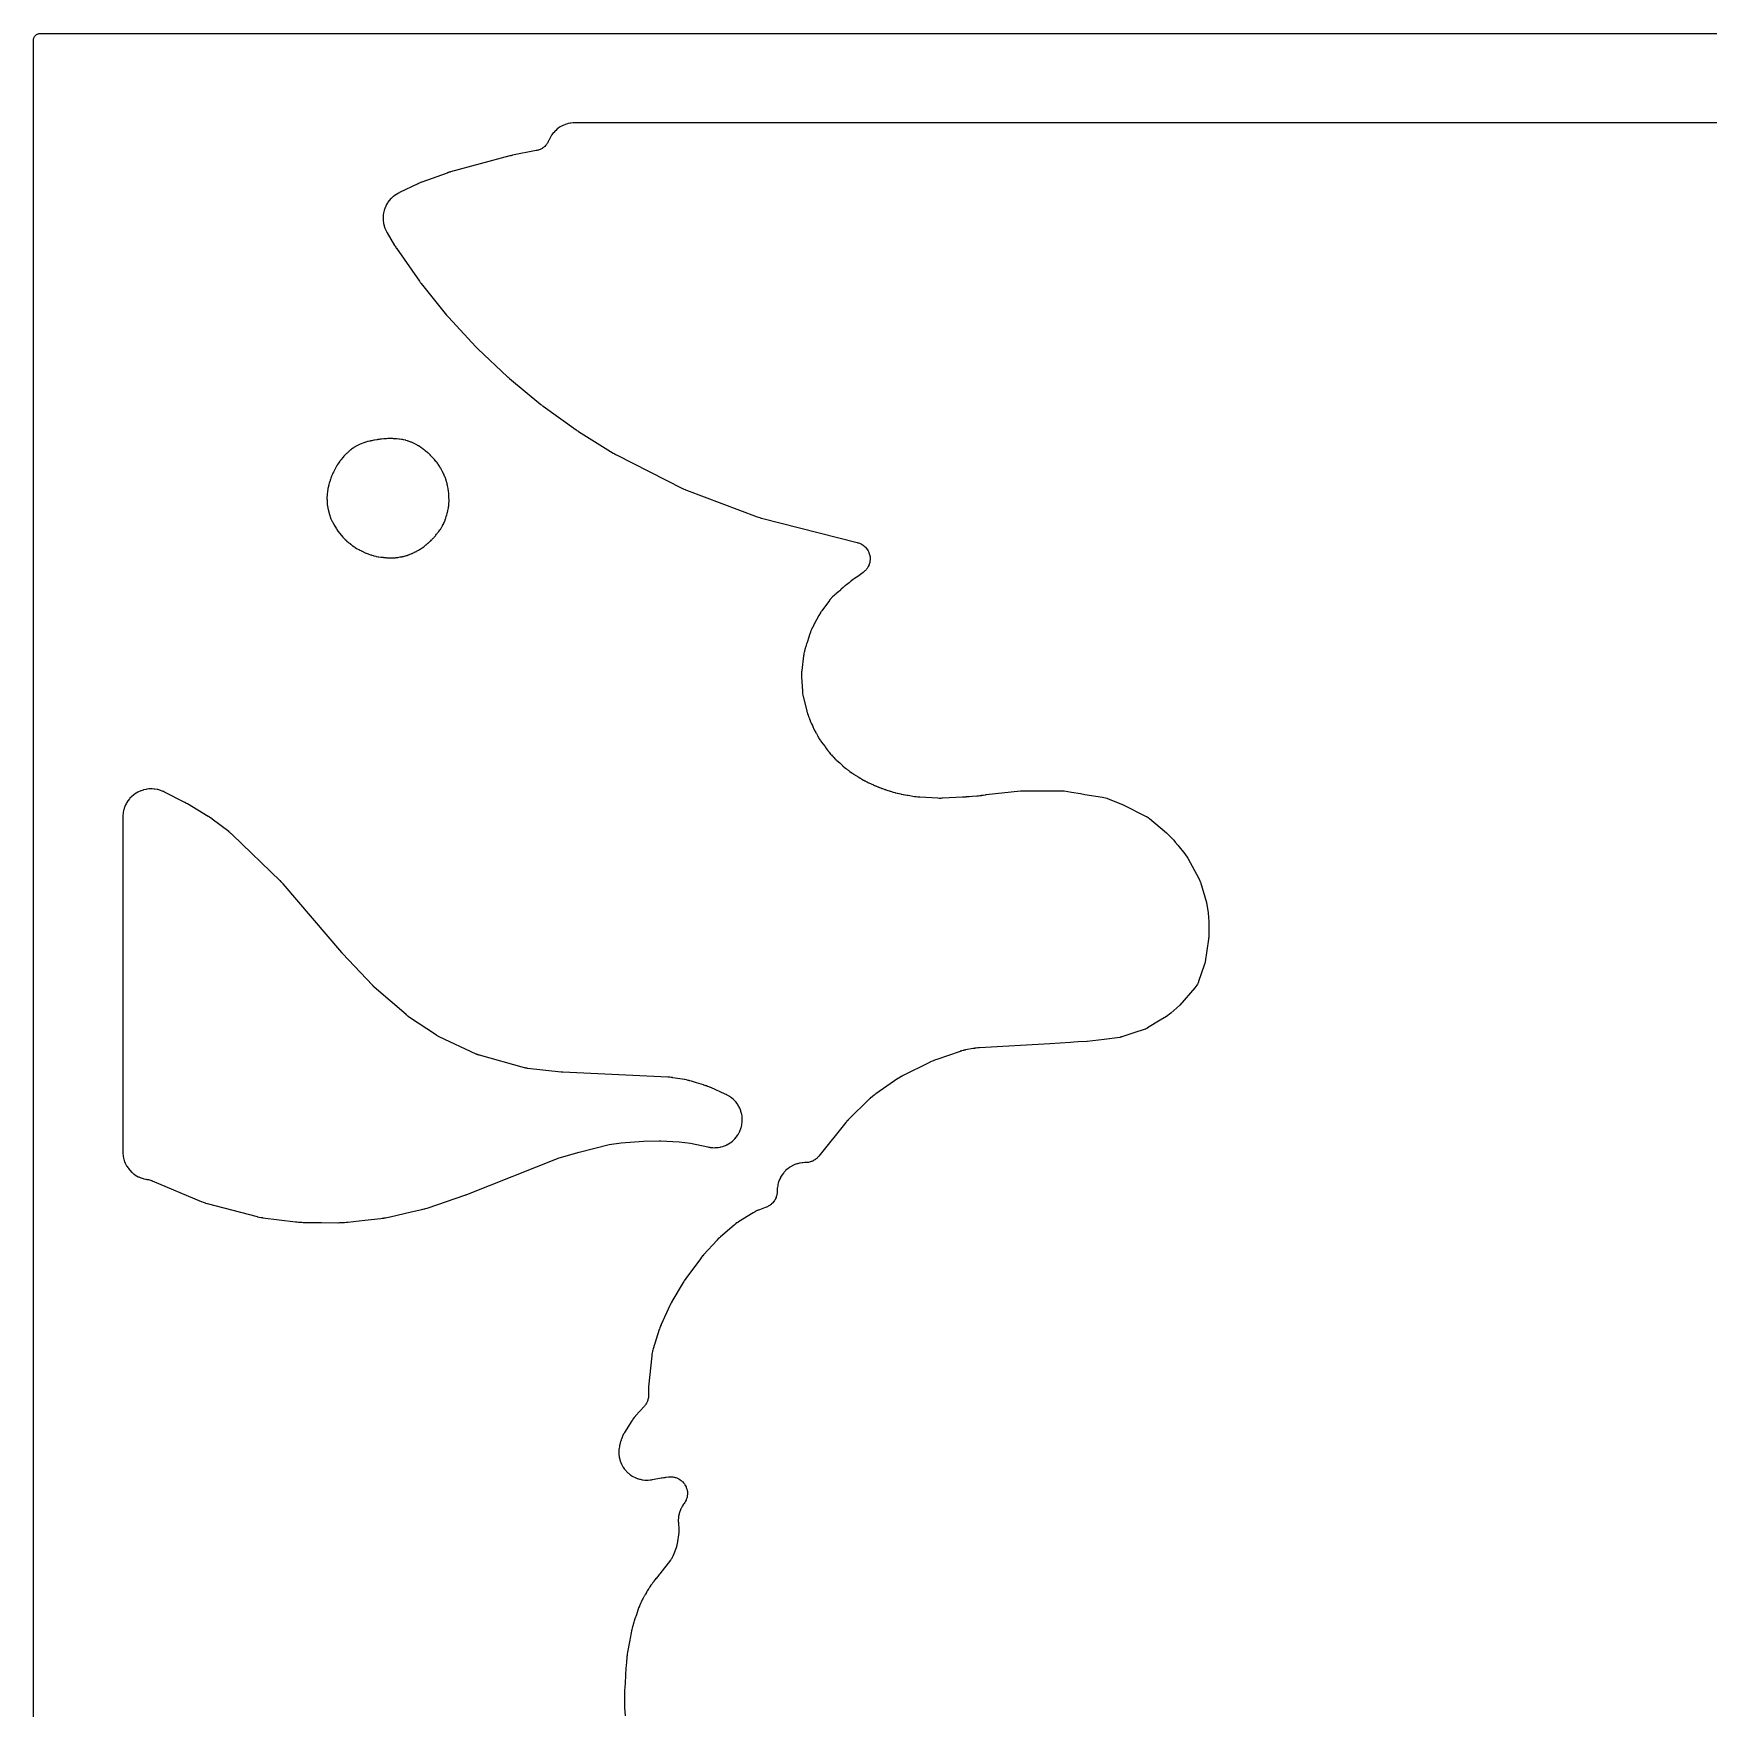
# Model space of a CAD drawing. Header units: millimetres. Extents: x 0 to 300, y 0 to 300.
# Drawn here: x -0.1 to 150, y 150 to 300.1 of the extents above; entities that cross this region are included whole.
import ezdxf

# ---------------------------------------------------------------- set-up
doc = ezdxf.new("R2010")
doc.units = ezdxf.units.MM
doc.layers.add('CUT', color=7, linetype='CONTINUOUS')

msp = doc.modelspace()

# ---------------------------------------------------------------- linework, layer by layer
at = {"layer": 'CUT'}
for points in [[(-0.0625, 1.4375), (-0.0625, 298.5625), (-0.0625, 299.4478), (-0.0589, 299.5212), (-0.0503, 299.5794), (-0.036, 299.6365), (-0.0162, 299.6918), (0.009, 299.745), (0.0392, 299.7954), (0.0743, 299.8427), (0.1137, 299.8863), (0.1573, 299.9257), (0.2046, 299.9608), (0.255, 299.991), (0.3082, 300.0162), (0.3635, 300.036), (0.4206, 300.0503), (0.4788, 300.0589), (0.5522, 300.0625), (1.4375, 300.0625), (2.5582, 300.0625), (141.9381, 300.0625), (154.5924, 300.0625)], [(161.9906, 292.0625), (77.2048, 292.0625), (77.1853, 292.0625), (48.4934, 292.0625), (48.4781, 292.0623), (48.3785, 292.0598), (48.3632, 292.0592), (48.3035, 292.0561), (48.2729, 292.0538), (48.0775, 292.0337), (48.017, 292.0244), (47.8273, 291.9851), (47.768, 291.9696), (47.5833, 291.9111), (47.5259, 291.8897), (47.3482, 291.8127), (47.2932, 291.7855), (47.1243, 291.6908), (47.0724, 291.6581), (46.914, 291.5467), (46.8657, 291.5089), (46.7195, 291.3819), (46.6753, 291.3394), (46.5428, 291.1981), (46.5032, 291.1513), (46.3858, 290.9972), (46.3512, 290.9466), (46.2501, 290.7814), (46.2209, 290.7276), (46.136, 290.5504), (46.1235, 290.5225), (46.1088, 290.4873), (46.0908, 290.447), (46.056, 290.3741), (46.0142, 290.2965), (45.9839, 290.2462), (45.9347, 290.173), (45.8996, 290.126), (45.8435, 290.0579), (45.804, 290.0145), (45.7415, 289.9524), (45.6979, 289.913), (45.6296, 289.8573), (45.5824, 289.8224), (45.5089, 289.7736), (45.4585, 289.7435), (45.3807, 289.7021), (45.3276, 289.6771), (45.246, 289.6435), (45.1907, 289.6238), (45.1063, 289.5984), (45.0279, 289.5789), (44.9849, 289.5693), (42.8603, 289.1502), (42.8508, 289.1482), (42.7846, 289.134), (42.7744, 289.1318), (42.6923, 289.1127), (42.6824, 289.1103), (42.6177, 289.0941), (42.6072, 289.0913), (37.2899, 287.6563), (37.2778, 287.6529), (37.1998, 287.6301), (37.1878, 287.6264), (37.0905, 287.5958), (37.0786, 287.5919), (37.0016, 287.5658), (36.9898, 287.5617), (34.7249, 286.7427), (34.711, 286.7374), (34.6207, 286.7022), (34.6069, 286.6966), (34.4948, 286.6497), (34.4811, 286.6437), (34.3927, 286.6041), (34.3792, 286.5978), (32.7305, 285.8088), (32.7304, 285.8088), (32.7173, 285.8023), (32.6327, 285.7593), (32.6198, 285.7525), (32.5696, 285.7255), (32.5443, 285.711), (32.3842, 285.6142), (32.3358, 285.5816), (32.1879, 285.4713), (32.1429, 285.4342), (32.0064, 285.31), (31.9652, 285.2687), (31.8415, 285.1318), (31.8045, 285.0867), (31.6946, 284.9385), (31.6621, 284.89), (31.5672, 284.7318), (31.5396, 284.6803), (31.4605, 284.5137), (31.438, 284.4598), (31.3755, 284.2862), (31.3584, 284.2304), (31.3129, 284.0516), (31.3013, 283.9944), (31.2735, 283.812), (31.2675, 283.754), (31.2576, 283.5697), (31.2572, 283.5114), (31.2652, 283.327), (31.2706, 283.2689), (31.2964, 283.0862), (31.3074, 283.0289), (31.3508, 282.8496), (31.3673, 282.7936), (31.428, 282.6194), (31.4499, 282.5653), (31.5282, 282.3954), (31.5411, 282.3692), (31.5675, 282.3187), (31.5744, 282.3058), (31.6203, 282.2228), (31.6275, 282.2102), (32.2871, 281.0837), (32.2933, 281.0734), (32.3341, 281.0068), (32.3405, 280.9966), (32.3934, 280.914), (32.4, 280.904), (32.4434, 280.8391), (32.4502, 280.8291), (32.4503, 280.8291), (34.5184, 277.869), (34.524, 277.8611), (34.5634, 277.8066), (34.5695, 277.7983), (34.6197, 277.7313), (34.6259, 277.7232), (34.6665, 277.6709), (34.6732, 277.6624), (36.9479, 274.8392), (36.954, 274.8318), (36.9969, 274.7803), (37.0035, 274.7724), (37.0581, 274.7091), (37.0648, 274.7015), (37.1087, 274.6522), (37.116, 274.6442), (39.5735, 271.9873), (39.5801, 271.9803), (39.6261, 271.9322), (39.6332, 271.9248), (39.6916, 271.8657), (39.6987, 271.8586), (39.7456, 271.8127), (39.7534, 271.8053), (42.3885, 269.3179), (42.3955, 269.3115), (42.4442, 269.2669), (42.4518, 269.2601), (42.5135, 269.2056), (42.521, 269.1991), (42.5704, 269.1568), (42.5786, 269.15), (45.3863, 266.8358), (45.3936, 266.8299), (45.4446, 266.7892), (45.4525, 266.783), (45.5169, 266.7333), (45.5248, 266.7273), (45.5763, 266.6889), (45.5848, 266.6827), (48.56, 264.5457), (48.5675, 264.5403), (48.6203, 264.5036), (48.6285, 264.498), (48.6952, 264.4533), (48.7033, 264.448), (48.7565, 264.4135), (48.7653, 264.4079), (51.8659, 262.4752), (51.8773, 262.4683), (51.9514, 262.4244), (51.9629, 262.4178), (52.0571, 262.3646), (52.0688, 262.3583), (52.1448, 262.3176), (52.1565, 262.3115), (58.0742, 259.3132), (58.0889, 259.306), (58.1852, 259.2605), (58.2002, 259.2537), (58.3226, 259.1998), (58.3377, 259.1934), (58.4363, 259.1532), (58.4516, 259.1473), (64.7625, 256.7743), (64.7779, 256.7687), (64.8787, 256.7339), (64.8942, 256.7288), (65.0218, 256.6886), (65.0375, 256.6839), (65.14, 256.6547), (65.1559, 256.6504), (73.7416, 254.4551), (73.7841, 254.4431), (73.8614, 254.4193), (73.9444, 254.3891), (73.9987, 254.3664), (74.0783, 254.3282), (74.13, 254.3002), (74.2055, 254.2544), (74.2543, 254.2215), (74.325, 254.1686), (74.3702, 254.1311), (74.4354, 254.0714), (74.4767, 254.0296), (74.5357, 253.9639), (74.5728, 253.9183), (74.6251, 253.8471), (74.6575, 253.798), (74.7025, 253.722), (74.73, 253.67), (74.7673, 253.59), (74.7895, 253.5356), (74.8189, 253.4523), (74.8357, 253.3959), (74.8567, 253.3101), (74.8679, 253.2524), (74.8804, 253.165), (74.8859, 253.1064), (74.8897, 253.0182), (74.8894, 252.9594), (74.8847, 252.8712), (74.8786, 252.8127), (74.8652, 252.7254), (74.8534, 252.6678), (74.8315, 252.5823), (74.8142, 252.5261), (74.784, 252.4431), (74.7612, 252.3889), (74.7231, 252.3092), (74.6951, 252.2575), (74.6493, 252.182), (74.6164, 252.1333), (74.5634, 252.0626), (74.5258, 252.0174), (74.4662, 251.9522), (74.4244, 251.9109), (74.3587, 251.8519), (74.2958, 251.8009), (74.2609, 251.7739), (73.7871, 251.4263), (73.485, 251.2254), (73.4702, 251.2153), (73.3756, 251.1482), (73.3611, 251.1376), (73.2449, 251.0499), (73.2308, 251.039), (73.1402, 250.9663), (73.1265, 250.9549), (73.015, 250.8599), (72.7743, 250.6833), (72.7638, 250.6755), (72.6964, 250.6237), (72.6861, 250.6157), (72.6463, 250.5837), (72.6263, 250.5669), (72.4986, 250.4549), (72.4794, 250.4372), (72.4589, 250.4176), (72.4443, 250.405), (72.3, 250.2736), (72.2782, 250.2528), (72.2369, 250.2112), (72.2264, 250.2004), (72.1644, 250.1348), (72.0943, 250.075), (72.0861, 250.068), (72.0526, 250.0383), (71.8165, 249.8559), (71.8056, 249.8472), (71.7352, 249.7902), (71.7245, 249.7813), (71.683, 249.7461), (71.6622, 249.7275), (71.5315, 249.6057), (71.4926, 249.5658), (71.3739, 249.4324), (71.3558, 249.4111), (71.3216, 249.3688), (71.3129, 249.3579), (71.2576, 249.2862), (71.2492, 249.2751), (70.5698, 248.3515), (70.5628, 248.3417), (70.5175, 248.2775), (70.5106, 248.2676), (70.4842, 248.2284), (70.4711, 248.2081), (70.3885, 248.0745), (70.3762, 248.0537), (70.353, 248.0125), (70.3471, 248.0019), (70.3099, 247.9327), (70.3043, 247.922), (70.0977, 247.5184), (69.9464, 247.2735), (69.9382, 247.26), (69.8865, 247.1712), (69.8788, 247.1574), (69.8491, 247.1033), (69.8347, 247.0752), (69.7457, 246.8901), (69.7327, 246.8613), (69.7264, 246.846), (69.7089, 246.8134), (69.7018, 246.7998), (69.6749, 246.7463), (69.6618, 246.7185), (69.5813, 246.536), (69.5696, 246.5076), (69.5483, 246.4515), (69.543, 246.4371), (69.5099, 246.343), (69.505, 246.3284), (69.4749, 246.2355), (69.4738, 246.2325), (69.4696, 246.2202), (69.4678, 246.2149), (69.4588, 246.1887), (69.4513, 246.1653), (69.4504, 246.1624), (69.4429, 246.1398), (69.4389, 246.1274), (69.4174, 246.0577), (69.2115, 245.4211), (69.2024, 245.3957), (69.1969, 245.3796), (69.1627, 245.2744), (69.1576, 245.2581), (69.1466, 245.2207), (69.1292, 245.1667), (69.1248, 245.1526), (69.0975, 245.0607), (69.0935, 245.0465), (69.0785, 244.9908), (69.0715, 244.9621), (69.0525, 244.875), (69.0415, 244.8392), (69.0377, 244.8264), (69.014, 244.7431), (69.0105, 244.7302), (68.9974, 244.6798), (68.9912, 244.6539), (68.9551, 244.4846), (68.9501, 244.4584), (68.9415, 244.4071), (68.9394, 244.3939), (68.927, 244.3082), (68.9253, 244.295), (68.7654, 242.9866), (68.7639, 242.973), (68.7552, 242.8848), (68.754, 242.8713), (68.7499, 242.8181), (68.7485, 242.7909), (68.7431, 242.6138), (68.7428, 242.5866), (68.7436, 242.5333), (68.744, 242.5197), (68.7473, 242.4311), (68.748, 242.4175), (68.8246, 241.1468), (68.8256, 241.1331), (68.8331, 241.0437), (68.8344, 241.0299), (68.8401, 240.9763), (68.8437, 240.949), (68.8709, 240.7717), (68.8757, 240.7445), (68.8863, 240.6917), (68.8892, 240.6782), (68.9089, 240.5907), (68.9121, 240.5772), (69.2186, 239.3476), (69.2221, 239.3341), (69.2461, 239.2465), (69.25, 239.2331), (69.2656, 239.1808), (69.2742, 239.1542), (69.3343, 238.983), (69.3442, 238.9568), (69.3646, 238.9062), (69.37, 238.8933), (69.406, 238.81), (69.4117, 238.7972), (69.4322, 238.7526), (69.451, 238.6895), (69.4555, 238.675), (69.4739, 238.6188), (69.484, 238.5902), (69.5545, 238.4063), (69.5661, 238.3783), (69.59, 238.3242), (69.5963, 238.3104), (69.6384, 238.2213), (69.6451, 238.2077), (69.7157, 238.0677), (69.7357, 238.0264), (69.7485, 238.0015), (69.757, 237.9858), (69.7661, 237.9678), (69.7936, 237.8952), (69.7982, 237.8836), (69.8163, 237.8387), (69.8261, 237.8158), (69.8917, 237.6708), (69.914, 237.6265), (69.9914, 237.4874), (70.0039, 237.466), (70.0293, 237.4246), (70.0359, 237.4141), (70.0794, 237.3462), (70.0802, 237.345), (70.204, 237.0994), (70.211, 237.086), (70.2574, 236.9995), (70.2647, 236.9863), (70.2938, 236.935), (70.3094, 236.9092), (70.415, 236.7437), (70.4318, 236.7187), (70.466, 236.6706), (70.4749, 236.6584), (70.5338, 236.5799), (70.543, 236.5679), (70.8279, 236.2072), (70.853, 236.1658), (70.8603, 236.154), (70.9085, 236.0784), (70.916, 236.0668), (70.946, 236.022), (70.9619, 235.9994), (71.067, 235.8571), (71.1018, 235.8142), (71.1304, 235.7822), (71.1453, 235.7612), (71.1548, 235.7482), (71.1924, 235.6981), (71.2124, 235.6729), (71.3464, 235.513), (71.3677, 235.489), (71.4105, 235.4432), (71.4216, 235.4316), (71.4948, 235.3572), (71.5063, 235.346), (71.5178, 235.3349), (71.5651, 235.2779), (71.5746, 235.2667), (71.6123, 235.2235), (71.6322, 235.2018), (71.7645, 235.0643), (71.7854, 235.0437), (71.8272, 235.0044), (71.838, 234.9944), (71.9091, 234.9307), (71.9201, 234.921), (72.1656, 234.7116), (72.4165, 234.4701), (72.4262, 234.4611), (72.4894, 234.4028), (72.4992, 234.394), (72.538, 234.3598), (72.5582, 234.3428), (72.6921, 234.235), (72.713, 234.2189), (72.7546, 234.1883), (72.7654, 234.1806), (72.8357, 234.1312), (72.8467, 234.1237), (72.8827, 234.0996), (72.9345, 234.0554), (72.9437, 234.0477), (73.004, 233.9983), (73.0134, 233.9908), (73.0502, 233.9618), (73.0694, 233.9473), (73.1957, 233.8559), (73.2154, 233.8423), (73.2545, 233.8163), (73.2646, 233.8098), (73.3304, 233.7679), (73.3406, 233.7616), (73.3732, 233.7417), (73.4004, 233.7243), (73.4134, 233.7161), (73.8698, 233.439), (74.0037, 233.3494), (74.0143, 233.3425), (74.0836, 233.2982), (74.0943, 233.2915), (74.1366, 233.2657), (74.1584, 233.253), (74.3023, 233.1734), (74.3247, 233.1616), (74.3429, 233.1525), (74.3888, 233.1257), (74.3986, 233.1202), (74.4418, 233.096), (74.4629, 233.0848), (74.5955, 233.0174), (74.6162, 233.0074), (74.6266, 233.0026), (74.6267, 233.0025), (74.7491, 232.9447), (74.7681, 232.9361), (75.1829, 232.7574), (75.2911, 232.7013), (75.301, 232.6963), (75.3697, 232.6622), (75.38, 232.6573), (75.4255, 232.6358), (75.4476, 232.6259), (75.5868, 232.5669), (75.6085, 232.5582), (75.6463, 232.5439), (75.6567, 232.5401), (75.7281, 232.5146), (75.7397, 232.5105), (75.8173, 232.4846), (75.8922, 232.4544), (75.9053, 232.4493), (75.9202, 232.4436), (75.9275, 232.4406), (75.9375, 232.4364), (75.9817, 232.4184), (76.0031, 232.4102), (76.1378, 232.3615), (76.1587, 232.3543), (76.1952, 232.3426), (76.2052, 232.3395), (76.274, 232.3187), (76.2852, 232.3155), (76.2992, 232.3115), (76.3143, 232.3062), (76.4832, 232.2501), (76.5041, 232.2436), (76.6403, 232.2039), (76.6613, 232.1981), (76.7103, 232.1858), (76.9647, 232.1006), (76.9853, 232.0941), (77.1194, 232.0546), (77.1402, 232.0488), (77.3102, 232.0052), (77.3311, 232.0003), (77.4678, 231.9704), (77.4889, 231.9662), (77.6293, 231.9407), (77.6796, 231.9283), (77.6979, 231.9241), (77.8477, 231.892), (77.8661, 231.8883), (77.9862, 231.8665), (78.0047, 231.8635), (78.0329, 231.8592), (78.0335, 231.8591), (78.2198, 231.8308), (78.2434, 231.8278), (78.2955, 231.82), (78.8657, 231.7167), (78.8841, 231.7136), (79.0044, 231.6957), (79.023, 231.6932), (79.1745, 231.6754), (79.1931, 231.6735), (79.3143, 231.6631), (79.333, 231.6618), (80.9527, 231.5734), (80.969, 231.5727), (81.0752, 231.5698), (81.0916, 231.5696), (81.2249, 231.5696), (81.2413, 231.5698), (81.3475, 231.5727), (81.3638, 231.5734), (83.1734, 231.6721), (83.179, 231.6721), (83.1899, 231.6722), (83.266, 231.6737), (83.2773, 231.674), (83.3272, 231.6759), (83.3512, 231.6773), (83.5006, 231.689), (83.5224, 231.6911), (83.5655, 231.6935), (83.5734, 231.694), (83.6283, 231.6977), (83.6368, 231.6983), (83.7051, 231.7039), (83.7134, 231.7047), (83.7673, 231.7098), (83.7761, 231.7107), (84.023, 231.7381), (84.4548, 231.763), (84.4704, 231.7641), (84.5711, 231.7725), (84.5865, 231.774), (84.7127, 231.7878), (84.7281, 231.7897), (84.7637, 231.7946), (84.874, 231.8081), (84.8908, 231.8105), (84.9999, 231.827), (85.0167, 231.8298), (85.2327, 231.8689), (85.2976, 231.8795), (88.3722, 232.2205), (89.3717, 232.223), (92.2665, 232.2028), (92.9406, 232.0921), (93.7356, 231.9616), (94.1239, 231.8978), (95.7166, 231.6362), (96.1112, 231.5425), (96.2229, 231.5048), (97.5116, 230.9839), (99.6339, 229.9138), (99.6436, 229.9088), (99.6585, 229.9011), (99.683, 229.8879), (99.7156, 229.8697), (99.7442, 229.853), (99.7666, 229.8393), (99.7794, 229.8314), (99.7833, 229.8289), (99.8018, 229.8159), (99.8599, 229.7735), (99.8941, 229.7472), (99.9054, 229.7381), (99.9138, 229.7312), (101.4544, 228.4578), (102.0378, 227.8525), (102.0887, 227.7904), (102.2243, 227.625), (102.4497, 227.3502), (103.0852, 226.5753), (103.3595, 226.1923), (103.3631, 226.1857), (103.3684, 226.176), (104.3438, 224.3534), (104.349, 224.3434), (104.356, 224.3299), (104.3758, 224.2894), (104.4071, 224.221), (104.4203, 224.1905), (104.4324, 224.1595), (104.4585, 224.0889), (104.473, 224.0462), (104.4776, 224.0317), (104.4809, 224.0209), (105.0275, 222.1951), (105.175, 221.2763), (105.2091, 220.8757), (105.2178, 220.7745), (105.2342, 220.5822), (105.2469, 220.4328), (105.2345, 219.2498), (105.2342, 219.2345), (105.2332, 219.1988), (105.2327, 219.1835), (105.2319, 219.1649), (105.231, 219.1496), (105.2288, 219.1139), (105.2278, 219.0987), (105.2264, 219.0812), (105.2251, 219.0659), (105.2217, 219.0304), (105.2201, 219.0151), (105.218, 218.9966), (105.2161, 218.9814), (105.2115, 218.946), (105.2094, 218.9308), (104.9093, 216.898), (104.9079, 216.8883), (104.9055, 216.8734), (104.9029, 216.8585), (104.8928, 216.8205), (104.8829, 216.7861), (104.8218, 216.5886), (104.317, 215.1279), (104.3023, 215.0885), (104.2738, 215.017), (104.2391, 214.9406), (104.221, 214.9051), (104.168, 214.8155), (103.9736, 214.5542), (102.6505, 213.003), (101.8455, 212.3078), (101.4371, 212.0034), (100.8882, 211.6605), (99.7484, 210.9677), (99.7371, 210.9609), (99.7218, 210.9519), (99.6757, 210.9266), (99.6475, 210.9122), (99.5996, 210.8919), (99.5517, 210.8731), (99.5354, 210.8673), (99.5232, 210.863), (98.521, 210.5201), (97.43, 210.1679), (97.4197, 210.1646), (97.4036, 210.1597), (97.377, 210.1519), (97.3411, 210.142), (97.3257, 210.138), (97.2931, 210.1325), (97.2781, 210.1304), (97.2669, 210.1288), (95.8539, 209.9448), (94.3294, 209.7613), (94.3238, 209.7606), (94.3176, 209.7599), (93.5347, 209.7131), (93.1451, 209.6898), (92.8335, 209.6711), (90.9809, 209.5603), (84.6799, 209.1908), (84.6625, 209.1896), (84.5494, 209.1796), (84.532, 209.1778), (84.3904, 209.1612), (84.3731, 209.1589), (84.3245, 209.1518), (84.2698, 209.1452), (84.2519, 209.1427), (84.1353, 209.1251), (84.1174, 209.1221), (83.427, 208.996), (83.416, 208.9939), (83.3395, 208.9784), (83.3281, 208.976), (83.2782, 208.9649), (83.2542, 208.9591), (83.2217, 208.9504), (83.1115, 208.9218), (83.0887, 208.9154), (83.0494, 208.9036), (83.0388, 208.9003), (82.9656, 208.8767), (82.9538, 208.8727), (80.8814, 208.1566), (80.8644, 208.1504), (80.7545, 208.1087), (80.7377, 208.102), (80.6014, 208.0455), (80.5848, 208.0383), (80.5663, 208.03), (80.5641, 208.0292), (80.4537, 207.9865), (80.4368, 207.9796), (80.2999, 207.9218), (80.2832, 207.9145), (80.1755, 207.8651), (80.1591, 207.8573), (77.8477, 206.7112), (77.8283, 206.7012), (77.7797, 206.6748), (77.7497, 206.6594), (77.739, 206.6538), (77.6977, 206.6316), (77.6768, 206.6198), (77.5425, 206.5405), (77.5221, 206.5279), (77.4827, 206.5025), (77.4727, 206.4958), (77.4555, 206.4843), (77.393, 206.4443), (77.3749, 206.4322), (75.3881, 205.0555), (75.3783, 205.0485), (75.3148, 205.0027), (75.3052, 204.9955), (75.2676, 204.9672), (75.2486, 204.9523), (75.1276, 204.8531), (75.1093, 204.8375), (75.0759, 204.8079), (75.0417, 204.7817), (75.0228, 204.7666), (74.9024, 204.6665), (74.8842, 204.6507), (74.8492, 204.6191), (74.8403, 204.611), (74.7832, 204.5573), (74.7745, 204.549), (73.0157, 202.8294), (73.003, 202.8166), (72.9217, 202.7322), (72.9094, 202.719), (72.8106, 202.61), (72.7987, 202.5965), (72.7226, 202.5073), (72.7111, 202.4935), (70.2933, 199.4817), (70.2651, 199.4482), (70.2119, 199.3882), (70.1507, 199.3256), (70.108, 199.2859), (70.041, 199.2295), (69.9946, 199.1942), (69.9225, 199.1446), (69.8729, 199.1139), (69.7963, 199.0716), (69.744, 199.0459), (69.6636, 199.0112), (69.609, 198.9907), (69.5257, 198.964), (69.4694, 198.9489), (69.3838, 198.9304), (69.3263, 198.9208), (69.2393, 198.9107), (69.1593, 198.9053), (69.1156, 198.9035), (69.0989, 198.9032), (69.0877, 198.903), (69.0803, 198.903), (69.0613, 198.9026), (69.0344, 198.9016), (69.0304, 198.9014), (68.8624, 198.894), (68.8041, 198.8885), (68.6184, 198.862), (68.5602, 198.8508), (68.3782, 198.8061), (68.3214, 198.7892), (68.1447, 198.7268), (68.0898, 198.7043), (67.9201, 198.6248), (67.8678, 198.597), (67.7068, 198.5011), (67.6574, 198.4683), (67.5067, 198.357), (67.4608, 198.3195), (67.3217, 198.1939), (67.2798, 198.152), (67.1538, 198.0133), (67.1162, 197.9675), (67.0045, 197.817), (66.9716, 197.7677), (66.8753, 197.6069), (66.8474, 197.5546), (66.7675, 197.3852), (66.7449, 197.3304), (66.682, 197.1538), (66.665, 197.0971), (66.6199, 196.9152), (66.6085, 196.857), (66.5815, 196.6716), (66.5759, 196.6126), (66.5673, 196.4228), (66.5667, 196.3931), (66.5669, 196.3493), (66.5659, 196.3036), (66.562, 196.2199), (66.553, 196.1288), (66.544, 196.0686), (66.5259, 195.979), (66.5108, 195.92), (66.4837, 195.8326), (66.4627, 195.7754), (66.4269, 195.6913), (66.4002, 195.6365), (66.356, 195.5565), (66.3239, 195.5047), (66.2717, 195.4295), (66.2345, 195.3813), (66.1751, 195.3118), (66.1332, 195.2676), (66.067, 195.2045), (66.0208, 195.1648), (65.9485, 195.1088), (65.8985, 195.074), (65.8209, 195.0255), (65.7677, 194.996), (65.6856, 194.9557), (65.6086, 194.9226), (65.5661, 194.9057), (64.9805, 194.689), (64.9664, 194.6836), (64.8756, 194.6474), (64.8617, 194.6416), (64.8076, 194.6185), (64.7803, 194.6059), (64.6046, 194.52), (64.5779, 194.5061), (64.5264, 194.4777), (64.5134, 194.4702), (64.429, 194.4208), (64.4161, 194.413), (63.1019, 193.598), (63.0925, 193.5921), (63.0276, 193.5501), (63.018, 193.5438), (62.9759, 193.5154), (62.956, 193.5014), (62.8332, 193.4112), (62.8146, 193.397), (62.7827, 193.3716), (62.7741, 193.3646), (62.7152, 193.3159), (62.7057, 193.3079), (61.4955, 192.2638), (61.4826, 192.2524), (61.4, 192.1769), (61.3875, 192.1651), (61.2866, 192.0674), (61.2744, 192.0553), (61.1963, 191.9752), (61.1845, 191.9627), (59.9717, 190.6456), (59.9609, 190.6335), (59.8914, 190.5537), (59.8809, 190.5413), (59.7964, 190.4389), (59.7862, 190.4262), (59.7211, 190.3429), (59.7113, 190.3299), (58.3465, 188.4801), (58.3373, 188.4674), (58.2789, 188.3837), (58.2701, 188.3707), (58.1995, 188.2637), (58.191, 188.2505), (58.137, 188.1639), (58.1289, 188.1504), (57.1352, 186.4581), (57.1276, 186.4448), (57.0792, 186.3573), (57.0719, 186.3437), (57.014, 186.2324), (57.0071, 186.2187), (56.9633, 186.1289), (56.9567, 186.1149), (56.1723, 184.3972), (56.1648, 184.3803), (56.1183, 184.2694), (56.1114, 184.2522), (56.0572, 184.1113), (56.0509, 184.0939), (56.0112, 183.9803), (56.0054, 183.9628), (55.458, 182.2238), (55.4536, 182.2093), (55.4264, 182.1146), (55.4224, 182.1), (55.4075, 182.0427), (55.4006, 182.0132), (55.3607, 181.8204), (55.3553, 181.7905), (55.3463, 181.7321), (55.3442, 181.7171), (55.3316, 181.6194), (55.3298, 181.6043), (55.0409, 178.8058), (55.0397, 178.7927), (55.0328, 178.7073), (55.0319, 178.6942), (55.0288, 178.6427), (55.0279, 178.6164), (55.0253, 178.4452), (55.0255, 178.4188), (55.027, 178.3673), (55.0275, 178.3542), (55.0319, 178.2686), (55.0327, 178.2555), (55.0364, 178.2047), (55.0385, 178.1592), (55.0404, 178.0757), (55.0378, 177.9846), (55.033, 177.9242), (55.0212, 177.8338), (55.0103, 177.7741), (54.9895, 177.6854), (54.9726, 177.6271), (54.9429, 177.541), (54.9202, 177.4847), (54.8819, 177.4021), (54.8536, 177.3484), (54.8072, 177.27), (54.7736, 177.2194), (54.7195, 177.1461), (54.6665, 177.0816), (54.6367, 177.0471), (53.8722, 176.2058), (53.8633, 176.1958), (53.8061, 176.13), (53.7974, 176.1198), (53.764, 176.0795), (53.7473, 176.0585), (53.6421, 175.9195), (53.6263, 175.8978), (53.5966, 175.8546), (53.5891, 175.8435), (53.5413, 175.7707), (53.534, 175.7594), (52.8862, 174.7234), (52.8785, 174.7107), (52.8292, 174.6273), (52.8218, 174.6144), (52.7934, 174.5636), (52.7796, 174.5373), (52.6949, 174.3662), (52.6712, 174.3116), (52.6039, 174.133), (52.5941, 174.1048), (52.5763, 174.0495), (52.5719, 174.0352), (52.5446, 173.9423), (52.5406, 173.928), (52.4702, 173.6644), (52.4667, 173.6504), (52.4447, 173.5592), (52.4415, 173.5452), (52.4295, 173.4901), (52.4241, 173.4617), (52.3938, 173.2793), (52.3871, 173.222), (52.3746, 173.04), (52.3734, 172.9823), (52.3785, 172.7999), (52.3828, 172.7424), (52.4054, 172.5613), (52.4153, 172.5045), (52.4551, 172.3264), (52.4704, 172.2708), (52.5272, 172.0974), (52.5477, 172.0435), (52.6209, 171.8764), (52.6465, 171.8247), (52.7354, 171.6653), (52.7659, 171.6163), (52.8696, 171.4663), (52.9047, 171.4205), (53.0224, 171.2811), (53.0617, 171.2388), (53.1922, 171.1114), (53.2354, 171.0731), (53.3776, 170.9588), (53.4243, 170.9248), (53.5768, 170.8247), (53.6265, 170.7954), (53.7879, 170.7103), (53.8402, 170.6859), (54.009, 170.6168), (54.0634, 170.5976), (54.2381, 170.545), (54.2941, 170.531), (54.473, 170.4955), (54.5301, 170.4869), (54.7116, 170.4687), (54.7693, 170.4658), (54.9517, 170.4651), (55.0094, 170.4676), (55.1935, 170.4847), (55.2222, 170.4881), (55.278, 170.496), (55.2923, 170.4982), (55.3848, 170.5135), (55.399, 170.5161), (56.1692, 170.6632), (56.1744, 170.6642), (56.1747, 170.6642), (56.1908, 170.6673), (56.2448, 170.6759), (56.3712, 170.6922), (56.4256, 170.6975), (56.5057, 170.7029), (56.521, 170.7041), (56.596, 170.7111), (56.6278, 170.7149), (56.8281, 170.7443), (56.8369, 170.7461), (56.9082, 170.7532), (56.9966, 170.7575), (57.0554, 170.7575), (57.1438, 170.7532), (57.2024, 170.7474), (57.2898, 170.7345), (57.3476, 170.723), (57.4334, 170.7015), (57.4897, 170.6844), (57.573, 170.6546), (57.6274, 170.632), (57.7073, 170.5942), (57.7592, 170.5664), (57.835, 170.5209), (57.884, 170.4881), (57.955, 170.4354), (58.0004, 170.398), (58.0659, 170.3386), (58.1075, 170.2969), (58.1668, 170.2313), (58.2041, 170.1857), (58.2567, 170.1146), (58.2894, 170.0657), (58.3348, 169.9897), (58.3624, 169.9378), (58.4001, 169.8578), (58.4226, 169.8033), (58.4522, 169.72), (58.4692, 169.6637), (58.4906, 169.5778), (58.502, 169.5201), (58.5148, 169.4326), (58.5204, 169.374), (58.5246, 169.2856), (58.5245, 169.2267), (58.5199, 169.1384), (58.514, 169.0798), (58.5008, 168.9924), (58.4892, 168.9347), (58.4675, 168.8489), (58.4503, 168.7926), (58.4203, 168.7094), (58.3976, 168.6551), (58.3596, 168.5753), (58.3317, 168.5234), (58.286, 168.4477), (58.2408, 168.3805), (58.2152, 168.3444), (58.2021, 168.3268), (58.1849, 168.3027), (58.079, 168.1451), (58.0484, 168.0943), (57.9598, 167.9293), (57.9343, 167.8758), (57.8624, 167.7029), (57.8424, 167.6471), (57.7878, 167.4679), (57.7734, 167.4104), (57.7368, 167.2267), (57.7281, 167.1681), (57.7098, 166.9817), (57.7069, 166.9226), (57.7071, 166.7327), (57.7079, 166.703), (57.7108, 166.6452), (57.7117, 166.6305), (57.7189, 166.5344), (57.7202, 166.5197), (57.7563, 166.1593), (57.7571, 166.1501), (57.7584, 166.1359), (57.7602, 166.1123), (57.7622, 166.0806), (57.7636, 166.0525), (57.7637, 166.0485), (57.7639, 165.999), (57.7623, 165.9315), (57.7586, 165.8675), (57.7543, 165.8223), (57.75, 165.785), (57.7483, 165.7729), (57.747, 165.7638), (57.6, 164.7671), (57.5982, 164.7552), (57.5956, 164.7392), (57.5867, 164.692), (57.5697, 164.6138), (57.5616, 164.5793), (57.552, 164.5453), (57.5289, 164.4686), (57.5138, 164.423), (57.5083, 164.4078), (57.5041, 164.3965), (57.2425, 163.7012), (57.2384, 163.6905), (57.2328, 163.6761), (57.215, 163.6339), (57.1929, 163.5849), (57.1572, 163.5142), (57.1197, 163.4473), (57.0775, 163.3793), (57.0461, 163.3335), (57.0188, 163.2958), (57.0096, 163.2838), (57.0026, 163.2748), (56.0562, 162.0674), (56.038, 162.0474), (56.0281, 162.0363), (55.9647, 161.9631), (55.9551, 161.9518), (55.7097, 161.6539), (55.6982, 161.6395), (55.625, 161.5449), (55.614, 161.5302), (55.5258, 161.4087), (55.5153, 161.3936), (55.448, 161.2947), (55.4379, 161.2794), (55.4354, 161.2755), (55.3613, 161.1809), (55.3537, 161.1709), (55.3047, 161.1057), (55.2973, 161.0956), (55.2687, 161.0558), (55.2544, 161.0351), (55.1649, 160.8988), (55.1516, 160.8776), (55.1376, 160.8542), (55.0907, 160.7912), (55.0828, 160.7803), (55.0525, 160.7376), (55.0375, 160.7154), (54.9431, 160.569), (54.9291, 160.5461), (54.9027, 160.5009), (54.8961, 160.4892), (54.8539, 160.413), (54.8475, 160.4012), (54.7598, 160.234), (54.7538, 160.2255), (54.7468, 160.2153), (54.702, 160.149), (54.6952, 160.1387), (54.6691, 160.0983), (54.6562, 160.0773), (54.5761, 159.9413), (54.5529, 159.8978), (54.5052, 159.7991), (54.501, 159.7917), (54.4854, 159.7617), (54.389, 159.564), (54.375, 159.5332), (54.3495, 159.4723), (54.3432, 159.4566), (54.3188, 159.3935), (54.305, 159.3672), (54.2984, 159.3543), (54.2566, 159.2698), (54.2504, 159.2567), (54.2265, 159.2054), (54.2149, 159.1788), (54.1439, 159.0043), (54.1337, 158.9772), (54.1149, 158.9238), (54.1102, 158.9101), (54.0811, 158.8205), (54.0768, 158.8066), (53.9551, 158.3986), (53.8199, 158.0479), (53.8154, 158.0357), (53.7868, 157.9565), (53.7825, 157.9443), (53.7664, 157.8963), (53.7586, 157.8716), (53.7119, 157.7099), (53.7052, 157.6848), (53.6933, 157.6356), (53.6903, 157.623), (53.6896, 157.6195), (53.6832, 157.6006), (53.6797, 157.5897), (53.6648, 157.542), (53.658, 157.5188), (53.6189, 157.3737), (53.6133, 157.3512), (53.6044, 157.312), (53.602, 157.3013), (53.5866, 157.2275), (53.5842, 157.2155), (53.5534, 157.0519), (53.5269, 156.9632), (53.5213, 156.9431), (53.4871, 156.8118), (53.4822, 156.7915), (53.445, 156.6255), (53.4408, 156.6051), (53.4158, 156.4718), (53.4123, 156.4512), (53.3394, 155.9713), (53.1563, 155.0391), (53.1529, 155.0206), (53.1331, 154.8995), (53.1303, 154.8809), (53.1102, 154.7283), (53.108, 154.7096), (53.0958, 154.5875), (53.0943, 154.5687), (53.0681, 154.1857), (53.0517, 154.0773), (53.0494, 154.0606), (53.036, 153.952), (53.0341, 153.9352), (53.0212, 153.7984), (53.0198, 153.7816), (53.0125, 153.6724), (53.0116, 153.6556), (52.9854, 152.9738), (52.9803, 152.8992), (52.9012, 151.8221), (52.9003, 151.8079), (52.8957, 151.716), (52.8952, 151.7018), (52.893, 151.6194), (52.8813, 151.447), (52.8803, 151.4302), (52.876, 151.3212), (52.8755, 151.3045), (52.8739, 151.1676), (52.8739, 151.1508), (52.8756, 151.0417), (52.8761, 151.025), (52.8944, 150.6069), (52.8882, 150.4462), (52.8878, 150.4315), (52.8865, 150.3357), (52.8865, 150.321), (52.8878, 150.2008), (52.8881, 150.186), (52.8915, 150.0903), (52.8922, 150.0756), (52.9369, 149.329)]]:
    msp.add_lwpolyline(points, dxfattribs=at)
for points in [[(27.2261, 255.4631), (27.2388, 255.4443), (27.3458, 255.301), (27.3818, 255.2574), (27.5034, 255.123), (27.5229, 255.1025), (27.5388, 255.0865), (27.6471, 254.9525), (27.6855, 254.9094), (27.8007, 254.792), (27.806, 254.786), (27.8457, 254.7449), (27.9659, 254.632), (27.9716, 254.626), (28.0128, 254.5868), (28.1485, 254.4692), (28.1932, 254.4341), (28.2976, 254.3597), (28.2984, 254.3589), (28.3082, 254.3499), (28.3468, 254.3148), (28.367, 254.2973), (28.4987, 254.1879), (28.5412, 254.1557), (28.6802, 254.0598), (28.712, 254.0399), (28.7437, 254.0179), (28.8864, 253.9278), (28.9328, 253.9014), (29.085, 253.8233), (29.109, 253.8117), (29.1564, 253.79), (29.1686, 253.7845), (29.2483, 253.7502), (29.2606, 253.745), (29.265, 253.7433), (29.3045, 253.7188), (29.329, 253.7043), (29.4884, 253.6156), (29.5393, 253.5904), (29.7041, 253.5182), (29.7538, 253.4991), (29.9194, 253.4343), (29.9735, 253.416), (29.9885, 253.4118), (30.1389, 253.36), (30.1944, 253.3438), (30.241, 253.3326), (30.3677, 253.2889), (30.4214, 253.2731), (30.5934, 253.2311), (30.6158, 253.2268), (30.6447, 253.2196), (30.8206, 253.1847), (30.8767, 253.1764), (31.0576, 253.158), (31.0859, 253.1558), (31.1412, 253.1528), (31.1554, 253.1522), (31.1794, 253.1515), (31.2049, 253.1464), (31.2196, 253.1436), (31.277, 253.1335), (31.3065, 253.1291), (31.4964, 253.1055), (31.556, 253.1011), (31.656, 253.0987), (31.7199, 253.093), (31.7769, 253.0908), (31.8663, 253.0914), (31.89, 253.09), (32.0893, 253.083), (32.1515, 253.084), (32.3505, 253.0977), (32.3815, 253.1006), (32.4418, 253.1079), (32.4573, 253.11), (32.5573, 253.1248), (32.5727, 253.1272), (32.782, 253.1637), (32.8029, 253.167), (32.8233, 253.1709), (32.9414, 253.1914), (32.9573, 253.1944), (33.0598, 253.2151), (33.0755, 253.2185), (33.1367, 253.2326), (33.1679, 253.2406), (33.3689, 253.2984), (33.3996, 253.3081), (33.4589, 253.3286), (33.474, 253.3341), (33.5719, 253.371), (33.5838, 253.3756), (33.6019, 253.3816), (33.6321, 253.3925), (33.8268, 253.4685), (33.8564, 253.481), (33.9136, 253.507), (33.9281, 253.5138), (33.9515, 253.5252), (34.0514, 253.5697), (34.0797, 253.5832), (34.1341, 253.6109), (34.148, 253.6182), (34.2374, 253.6667), (34.251, 253.6743), (34.3217, 253.7151), (34.3556, 253.7328), (34.368, 253.7394), (34.4476, 253.7832), (34.4598, 253.7901), (34.507, 253.8175), (34.5309, 253.8321), (34.5852, 253.8672), (34.5856, 253.8674), (34.5979, 253.8747), (34.6773, 253.9231), (34.6895, 253.9307), (34.7365, 253.9609), (34.7602, 253.9769), (34.9096, 254.0833), (34.9545, 254.1187), (35.0931, 254.2388), (35.1143, 254.258), (35.1547, 254.2966), (35.1649, 254.3066), (35.2306, 254.3723), (35.2406, 254.3826), (35.2435, 254.3856), (35.2612, 254.3982), (35.2841, 254.4154), (35.4285, 254.529), (35.4717, 254.5665), (35.4815, 254.5758), (35.4844, 254.5784), (35.5243, 254.6167), (35.6028, 254.6916), (35.6081, 254.6972), (35.6152, 254.704), (35.6546, 254.7457), (35.7338, 254.8379), (35.7895, 254.8909), (35.8298, 254.9331), (35.9503, 255.0724), (35.9863, 255.1182), (36.0498, 255.2078), (36.1106, 255.278), (36.1465, 255.3238), (36.1876, 255.3816), (36.2176, 255.4164), (36.2363, 255.439), (36.352, 255.5871), (36.3859, 255.6351), (36.4866, 255.7938), (36.5017, 255.8189), (36.53, 255.8687), (36.5371, 255.8815), (36.5822, 255.9655), (36.589, 255.9785), (36.6874, 256.1733), (36.6943, 256.1875), (36.7383, 256.2806), (36.7449, 256.295), (36.7698, 256.3516), (36.7818, 256.3809), (36.8547, 256.5732), (36.8652, 256.6031), (36.884, 256.662), (36.8886, 256.6771), (36.9174, 256.7759), (36.9216, 256.7912), (36.9596, 256.9359), (37.0028, 257.0737), (37.0073, 257.0888), (37.0353, 257.187), (37.0394, 257.2022), (37.0547, 257.2617), (37.0617, 257.2923), (37.102, 257.4925), (37.1074, 257.5235), (37.1164, 257.5842), (37.1185, 257.5998), (37.1307, 257.7012), (37.1324, 257.7169), (37.1522, 257.927), (37.1535, 257.9419), (37.1602, 258.0388), (37.161, 258.0537), (37.1636, 258.112), (37.1642, 258.1419), (37.1631, 258.3334), (37.1598, 258.393), (37.1397, 258.5834), (37.1358, 258.6131), (37.1351, 258.6178), (37.1372, 258.8062), (37.1344, 258.8701), (37.1148, 259.0742), (37.1109, 259.1059), (37.1016, 259.1677), (37.0991, 259.1835), (37.0809, 259.2859), (37.0779, 259.3016), (37.0521, 259.4272), (37.0253, 259.5671), (37.0185, 259.5982), (37.0097, 259.6336), (36.9922, 259.7188), (36.9889, 259.734), (36.9662, 259.8318), (36.9625, 259.8468), (36.9473, 259.9052), (36.9388, 259.935), (36.8784, 260.1265), (36.8683, 260.1557), (36.8472, 260.2123), (36.8417, 260.2267), (36.8041, 260.3199), (36.7982, 260.3341), (36.7911, 260.3504), (36.783, 260.3727), (36.7717, 260.4016), (36.6935, 260.5871), (36.6808, 260.6154), (36.6544, 260.6698), (36.6475, 260.6837), (36.6013, 260.7732), (36.594, 260.7869), (36.5862, 260.8012), (36.5738, 260.8277), (36.5597, 260.8557), (36.464, 261.0351), (36.4485, 261.0624), (36.4169, 261.1147), (36.4087, 261.128), (36.3836, 261.1673), (36.3537, 261.2186), (36.3456, 261.232), (36.3135, 261.2839), (36.2963, 261.31), (36.1806, 261.4769), (36.1621, 261.5021), (36.1387, 261.5323), (36.1264, 261.5505), (36.1175, 261.5633), (36.0584, 261.646), (36.0492, 261.6586), (36.0124, 261.7073), (35.9929, 261.7317), (35.8623, 261.8872), (35.8416, 261.9106), (35.7999, 261.9552), (35.7891, 261.9664), (35.7179, 262.0389), (35.7068, 262.0499), (35.663, 262.0921), (35.6124, 262.1509), (35.6022, 262.1625), (35.5351, 262.2365), (35.5246, 262.2478), (35.4831, 262.2913), (35.4613, 262.313), (35.3161, 262.4503), (35.2932, 262.4709), (35.2475, 262.5098), (35.2357, 262.5197), (35.158, 262.5826), (35.1459, 262.5921), (35.1217, 262.6107), (35.1126, 262.6188), (35.0677, 262.658), (35.0442, 262.6774), (34.8884, 262.7998), (34.864, 262.8181), (34.8154, 262.8524), (34.8028, 262.8611), (34.7478, 262.8979), (34.7288, 262.9125), (34.7183, 262.9203), (34.6498, 262.9706), (34.6392, 262.9782), (34.5974, 263.0075), (34.5757, 263.0221), (34.4325, 263.1134), (34.4101, 263.127), (34.3659, 263.1525), (34.3545, 263.159), (34.2801, 263.1999), (34.2685, 263.206), (33.9942, 263.3491), (33.9779, 263.3573), (33.8716, 263.4087), (33.8551, 263.4163), (33.7904, 263.4453), (33.7568, 263.4591), (33.5358, 263.5421), (33.5014, 263.5539), (33.4336, 263.5747), (33.4162, 263.5798), (33.3023, 263.6112), (33.2847, 263.6157), (33.0947, 263.6619), (33.0812, 263.665), (32.9932, 263.6842), (32.9797, 263.687), (32.9265, 263.6973), (32.8992, 263.702), (32.7235, 263.7278), (32.6684, 263.7333), (32.4911, 263.7428), (32.4634, 263.7437), (32.4093, 263.7441), (32.3955, 263.744), (32.3613, 263.7435), (32.2882, 263.7538), (32.2363, 263.7589), (32.1964, 263.7611), (32.1857, 263.7623), (32.1175, 263.7664), (32.098, 263.7664), (32.0713, 263.7679), (32.0191, 263.7684), (31.9689, 263.7667), (31.9525, 263.7682), (31.901, 263.7706), (31.7378, 263.7713), (31.6862, 263.7692), (31.5708, 263.7597), (31.3974, 263.7575), (31.3309, 263.753), (31.119, 263.7267), (31.0861, 263.7216), (31.0221, 263.7101), (31.0057, 263.7069), (30.9204, 263.6889), (30.9148, 263.6887), (30.8988, 263.6879), (30.7948, 263.6811), (30.7788, 263.6798), (30.7165, 263.674), (30.6846, 263.6702), (30.4814, 263.6404), (30.4185, 263.6277), (30.2486, 263.5838), (30.2358, 263.5814), (30.1442, 263.5609), (30.1406, 263.5604), (30.0915, 263.5523), (30.0665, 263.5477), (29.9066, 263.5144), (29.8572, 263.5019), (29.7007, 263.4552), (29.6764, 263.4474), (29.6294, 263.4312), (29.6174, 263.4269), (29.5397, 263.3982), (29.5278, 263.3937), (29.2148, 263.2705), (29.1981, 263.2636), (29.0905, 263.2175), (29.0741, 263.2102), (29.0103, 263.1806), (28.9781, 263.1644), (28.7722, 263.0532), (28.741, 263.0352), (28.6813, 262.9981), (28.6662, 262.9884), (28.5686, 262.9238), (28.5537, 262.9136), (28.528, 262.8954), (28.5151, 262.886), (28.4315, 262.8235), (28.4188, 262.8138), (28.3696, 262.7749), (28.345, 262.7543), (28.1906, 262.6184), (28.1448, 262.5734), (28.0732, 262.4953), (28.0346, 262.4656), (27.9841, 262.422), (27.8301, 262.2735), (27.8068, 262.2497), (27.7625, 262.2019), (27.7513, 262.1895), (27.6797, 262.108), (27.6689, 262.0953), (27.4704, 261.8558), (27.4612, 261.8444), (27.4022, 261.7696), (27.3932, 261.758), (27.3589, 261.7122), (27.3419, 261.6883), (27.2353, 261.5306), (27.2194, 261.5059), (27.1897, 261.457), (27.1823, 261.4444), (27.1349, 261.3618), (27.1277, 261.349), (26.8104, 260.7637), (26.8037, 260.751), (26.7612, 260.6679), (26.7548, 260.6551), (26.7305, 260.6046), (26.7187, 260.5785), (26.6459, 260.4068), (26.6353, 260.3801), (26.6159, 260.3275), (26.6111, 260.314), (26.5809, 260.2258), (26.5765, 260.2121), (26.5473, 260.1196), (26.5292, 260.0713), (26.5267, 260.0642), (26.5085, 260.0158), (26.5034, 260.0017), (26.4712, 259.9097), (26.4665, 259.8954), (26.4486, 259.8396), (26.4401, 259.8108), (26.3899, 259.6225), (26.3829, 259.5933), (26.379, 259.5751), (26.3785, 259.5734), (26.3635, 259.5159), (26.3566, 259.4862), (26.3165, 259.2924), (26.3111, 259.2624), (26.302, 259.2036), (26.3008, 259.195), (26.2798, 259.0653), (26.2756, 259.0339), (26.2689, 258.9725), (26.2674, 258.9568), (26.2596, 258.8608), (26.2527, 258.8096), (26.2508, 258.7938), (26.2441, 258.7317), (26.2415, 258.6998), (26.2303, 258.4922), (26.2294, 258.4602), (26.2294, 258.3977), (26.2296, 258.3817), (26.2323, 258.2778), (26.2329, 258.2618), (26.2481, 257.9737), (26.2492, 257.9574), (26.2577, 257.8514), (26.2592, 257.8352), (26.2661, 257.7717), (26.2705, 257.7393), (26.3047, 257.5297), (26.3108, 257.4976), (26.3245, 257.4352), (26.3282, 257.4193), (26.3538, 257.3162), (26.358, 257.3004), (26.4464, 256.982), (26.4508, 256.967), (26.4805, 256.8698), (26.4853, 256.8549), (26.5046, 256.797), (26.5153, 256.7676), (26.5887, 256.5812), (26.6146, 256.5243), (26.7071, 256.3464), (26.7222, 256.3191), (26.7502, 256.2714), (26.7548, 256.2612), (26.7638, 256.2436), (26.7705, 256.2286), (26.8559, 256.0597), (26.8855, 256.0077), (26.9887, 255.846), (26.9908, 255.8429), (27.0791, 255.6819), (27.1091, 255.633), (27.2112, 255.4829)], [(8.0748, 199.0725), (8.0942, 199.0176), (8.1642, 198.8469), (8.1889, 198.7941), (8.2751, 198.6311), (8.3048, 198.5809), (8.4064, 198.427), (8.4409, 198.3799), (8.557, 198.2366), (8.5958, 198.1931), (8.7253, 198.0618), (8.7682, 198.0223), (8.9098, 197.9041), (8.9563, 197.8689), (9.1087, 197.7651), (9.1584, 197.7346), (9.3202, 197.646), (9.3727, 197.6205), (9.5422, 197.5481), (9.5969, 197.5278), (9.7727, 197.4722), (9.8291, 197.4573), (10.012, 197.4185), (10.0407, 197.4131), (10.0969, 197.404), (10.1114, 197.4018), (10.1423, 197.3976), (10.1529, 197.3961), (10.1776, 197.3924), (10.1806, 197.3919), (10.2306, 197.3825), (10.3174, 197.3637), (10.4113, 197.3378), (10.4913, 197.3111), (10.5461, 197.2908), (10.5506, 197.2889), (10.5616, 197.2844), (14.9721, 195.4158), (14.9722, 195.4157), (14.9924, 195.4076), (15.1247, 195.3572), (15.1452, 195.3498), (15.3132, 195.2926), (15.334, 195.2859), (15.4695, 195.2452), (15.4905, 195.2393), (19.9905, 194.0638), (20.0094, 194.0592), (20.1329, 194.0312), (20.152, 194.0272), (20.308, 193.9971), (20.3272, 193.9937), (20.4522, 193.9738), (20.4715, 193.971), (23.4024, 193.601), (23.419, 193.5991), (23.5276, 193.5885), (23.5443, 193.5871), (23.6808, 193.5775), (23.6976, 193.5766), (23.8065, 193.5721), (23.8233, 193.5716), (23.8268, 193.5716), (23.8321, 193.571), (23.9471, 193.5607), (23.9648, 193.5594), (24.1094, 193.5507), (24.1271, 193.5499), (24.2425, 193.5464), (24.2602, 193.5462), (25.736, 193.5454), (27.2152, 193.5251), (27.2328, 193.5251), (27.3475, 193.5269), (27.3651, 193.5274), (27.5089, 193.5339), (27.5265, 193.535), (27.6408, 193.5435), (27.6512, 193.5444), (27.6607, 193.5445), (27.7747, 193.5478), (27.7923, 193.5486), (27.9352, 193.5569), (27.9527, 193.5581), (28.0663, 193.5681), (28.0838, 193.5699), (29.6222, 193.7498), (31.0475, 193.8985), (31.065, 193.9006), (31.1786, 193.9158), (31.196, 193.9184), (31.3379, 193.9417), (31.3552, 193.9448), (31.4565, 193.9645), (31.4716, 193.9665), (31.5826, 193.9827), (31.5996, 193.9854), (31.7383, 194.0098), (31.7553, 194.0131), (31.8652, 194.0357), (31.882, 194.0394), (33.7816, 194.4873), (34.7132, 194.697), (34.7287, 194.7007), (34.8292, 194.7262), (34.8446, 194.7303), (34.9698, 194.7656), (34.9851, 194.7701), (35.026, 194.7828), (35.0473, 194.7884), (35.0616, 194.7923), (35.1776, 194.8258), (35.1918, 194.8301), (35.2836, 194.859), (35.2976, 194.8637), (38.5855, 195.9909), (38.5919, 195.9931), (38.6359, 196.0087), (38.6426, 196.0112), (38.6735, 196.0225), (38.6962, 196.0309), (38.7029, 196.0333), (38.746, 196.0497), (38.753, 196.0524), (47.0449, 199.3201), (48.8319, 199.8316), (51.4979, 200.5303), (52.5871, 200.6664), (54.5745, 200.8377), (55.9823, 200.8543), (55.9834, 200.8542), (55.9933, 200.8538), (56.1154, 200.8488), (57.7677, 200.781), (58.8013, 200.6535), (60.3386, 200.3125), (60.3529, 200.3095), (60.4467, 200.2911), (60.4611, 200.2885), (60.5177, 200.2788), (60.5468, 200.2746), (60.7338, 200.252), (60.7925, 200.2478), (60.9782, 200.2436), (61.037, 200.2452), (61.2222, 200.2593), (61.2806, 200.2666), (61.4636, 200.2987), (61.5209, 200.3117), (61.6999, 200.3615), (61.7557, 200.3801), (61.9289, 200.4472), (61.9826, 200.4711), (62.1485, 200.5549), (62.1996, 200.5839), (62.3564, 200.6835), (62.4044, 200.7174), (62.5508, 200.8318), (62.5953, 200.8703), (62.7297, 200.9985), (62.7702, 201.0411), (62.8915, 201.1819), (62.9276, 201.2282), (63.0346, 201.3802), (63.066, 201.4299), (63.1575, 201.5915), (63.1839, 201.644), (63.2592, 201.8139), (63.2804, 201.8688), (63.3387, 202.0452), (63.3544, 202.1018), (63.3951, 202.2831), (63.4052, 202.341), (63.428, 202.5254), (63.4324, 202.584), (63.4371, 202.7698), (63.4357, 202.8285), (63.4221, 203.0138), (63.415, 203.0722), (63.3834, 203.2553), (63.3706, 203.3126), (63.3213, 203.4918), (63.3029, 203.5476), (63.2363, 203.7211), (63.2125, 203.7748), (63.1292, 203.9409), (63.1003, 203.9921), (63.0012, 204.1492), (62.9675, 204.1974), (62.8534, 204.3441), (62.8151, 204.3886), (62.6873, 204.5235), (62.6448, 204.5641), (62.5044, 204.6858), (62.4581, 204.722), (62.3065, 204.8294), (62.2569, 204.861), (62.0932, 204.9543), (62.0674, 204.9682), (62.0162, 204.9941), (62.003, 205.0006), (61.9167, 205.0417), (61.9034, 205.0478), (60.6079, 205.6264), (60.5924, 205.6331), (60.491, 205.675), (60.4753, 205.6813), (60.3465, 205.7303), (60.3306, 205.7361), (60.227, 205.7722), (60.2109, 205.7776), (60.1716, 205.79), (60.1111, 205.8125), (60.0948, 205.8183), (59.9888, 205.8543), (59.9724, 205.8596), (59.3328, 206.0564), (58.8873, 206.1978), (58.8666, 206.204), (58.7319, 206.2415), (58.711, 206.2469), (58.6679, 206.2572), (58.623, 206.2694), (58.6026, 206.2745), (58.4361, 206.3132), (58.4156, 206.3176), (58.2819, 206.3438), (58.2612, 206.3475), (57.2096, 206.5157), (57.193, 206.5181), (57.0853, 206.5323), (57.0687, 206.5342), (56.933, 206.5482), (56.9163, 206.5497), (56.808, 206.5579), (56.7913, 206.5589), (56.7812, 206.5594), (47.3616, 207.0038), (47.3558, 207.0041), (47.3422, 207.0048), (47.3364, 207.0052), (47.3225, 207.006), (47.3153, 207.0065), (47.2987, 207.0076), (47.2915, 207.0081), (47.2833, 207.0087), (47.2761, 207.0093), (47.2594, 207.0107), (47.2523, 207.0113), (47.2486, 207.0117), (47.2402, 207.0125), (47.2205, 207.0145), (47.212, 207.0154), (44.2025, 207.3503), (44.1935, 207.3514), (44.1795, 207.3531), (44.1566, 207.3562), (44.1262, 207.3606), (44.0991, 207.3651), (44.0776, 207.3689), (44.0653, 207.3712), (44.0608, 207.3721), (44.0344, 207.3776), (43.9758, 207.3908), (43.9408, 207.3993), (43.9291, 207.4025), (43.9204, 207.4048), (39.8835, 208.526), (39.8746, 208.5285), (39.8606, 208.5325), (39.8377, 208.5395), (39.8071, 208.5492), (39.78, 208.5583), (39.7587, 208.5659), (39.7465, 208.5703), (39.742, 208.5719), (39.7158, 208.5821), (39.658, 208.6055), (39.6237, 208.6203), (39.6122, 208.6255), (39.6037, 208.6294), (36.2824, 210.1811), (36.2762, 210.1841), (36.2616, 210.191), (36.2589, 210.1923), (36.2308, 210.2064), (36.1752, 210.2356), (36.1579, 210.245), (36.136, 210.2578), (36.0683, 210.2994), (36.0396, 210.3178), (33.5485, 211.9805), (33.5366, 211.9886), (33.5089, 212.0077), (33.4971, 212.016), (33.483, 212.0261), (33.4714, 212.0345), (33.4446, 212.0543), (33.4331, 212.0629), (33.42, 212.0729), (33.4087, 212.0817), (33.3824, 212.1025), (33.3712, 212.1115), (33.3577, 212.1225), (33.3466, 212.1317), (33.321, 212.1533), (33.3101, 212.1626), (30.4666, 214.6374), (30.4582, 214.6448), (30.4388, 214.6621), (30.4305, 214.6696), (30.4204, 214.6788), (30.4122, 214.6864), (30.3932, 214.7042), (30.3851, 214.7119), (30.3759, 214.7208), (30.3679, 214.7286), (30.3493, 214.7469), (30.3414, 214.7548), (30.3318, 214.7645), (30.324, 214.7725), (30.3059, 214.7912), (30.2982, 214.7993), (27.6316, 217.631), (27.6285, 217.6343), (27.6213, 217.6421), (27.6182, 217.6454), (27.6109, 217.6534), (27.6071, 217.6575), (27.5984, 217.6671), (27.5946, 217.6712), (27.5903, 217.676), (27.5866, 217.6802), (27.5779, 217.6899), (27.5747, 217.6936), (27.5678, 217.7015), (27.5579, 217.7129), (27.5536, 217.7179), (22.3018, 223.8805), (22.292, 223.8917), (22.2274, 223.9638), (22.2173, 223.9748), (22.134, 224.0633), (22.1236, 224.074), (22.0555, 224.1429), (22.0449, 224.1533), (17.7567, 228.2757), (17.7442, 228.2873), (17.6619, 228.362), (17.6491, 228.3733), (17.5432, 228.4641), (17.5301, 228.475), (17.4437, 228.5449), (17.4303, 228.5554), (15.9493, 229.6853), (15.9356, 229.6954), (15.8457, 229.7601), (15.8317, 229.7699), (15.7165, 229.8478), (15.7023, 229.8571), (15.6088, 229.9166), (15.5943, 229.9255), (13.7283, 231.0391), (13.72, 231.044), (13.6618, 231.0774), (13.6528, 231.0825), (13.5797, 231.1229), (13.5708, 231.1277), (13.5124, 231.1587), (13.5028, 231.1637), (11.6732, 232.0927), (11.6598, 232.0993), (11.5726, 232.1408), (11.5591, 232.1471), (11.5061, 232.1708), (11.4787, 232.1822), (11.3011, 232.2512), (11.2447, 232.27), (11.0636, 232.3204), (11.0057, 232.3335), (10.8205, 232.3657), (10.7615, 232.373), (10.5741, 232.3868), (10.5147, 232.3882), (10.3268, 232.3834), (10.2675, 232.3789), (10.0811, 232.3555), (10.0225, 232.3451), (9.8368, 232.3028), (9.8079, 232.2955), (9.7872, 232.2897), (9.7593, 232.2811), (9.579, 232.2209), (9.5514, 232.2109), (9.5342, 232.2042), (9.5076, 232.1931), (9.3391, 232.1181), (9.2877, 232.0921), (9.1293, 232.0025), (9.0807, 231.9718), (8.9316, 231.8673), (8.8861, 231.8321), (8.7477, 231.7139), (8.7058, 231.6744), (8.5794, 231.5435), (8.5415, 231.5002), (8.4282, 231.3578), (8.3946, 231.3111), (8.2955, 231.1584), (8.2665, 231.1087), (8.1824, 230.9472), (8.1584, 230.895), (8.0902, 230.7262), (8.0712, 230.6719), (8.0195, 230.4974), (8.0059, 230.4415), (7.9711, 230.2628), (7.9629, 230.2058), (7.9452, 230.0222), (7.9431, 229.9935), (7.9404, 229.9373), (7.9399, 229.9229), (7.9377, 229.8294), (7.9375, 229.815), (7.9375, 199.9404), (7.9377, 199.9258), (7.94, 199.8311), (7.9405, 199.8165), (7.9433, 199.7596), (7.9454, 199.7305), (7.9636, 199.5444), (7.972, 199.4867), (8.0077, 199.3058), (8.0217, 199.2492)]]:
    msp.add_lwpolyline(points, close=True, dxfattribs=at)

doc.saveas('drawing.dxf')
